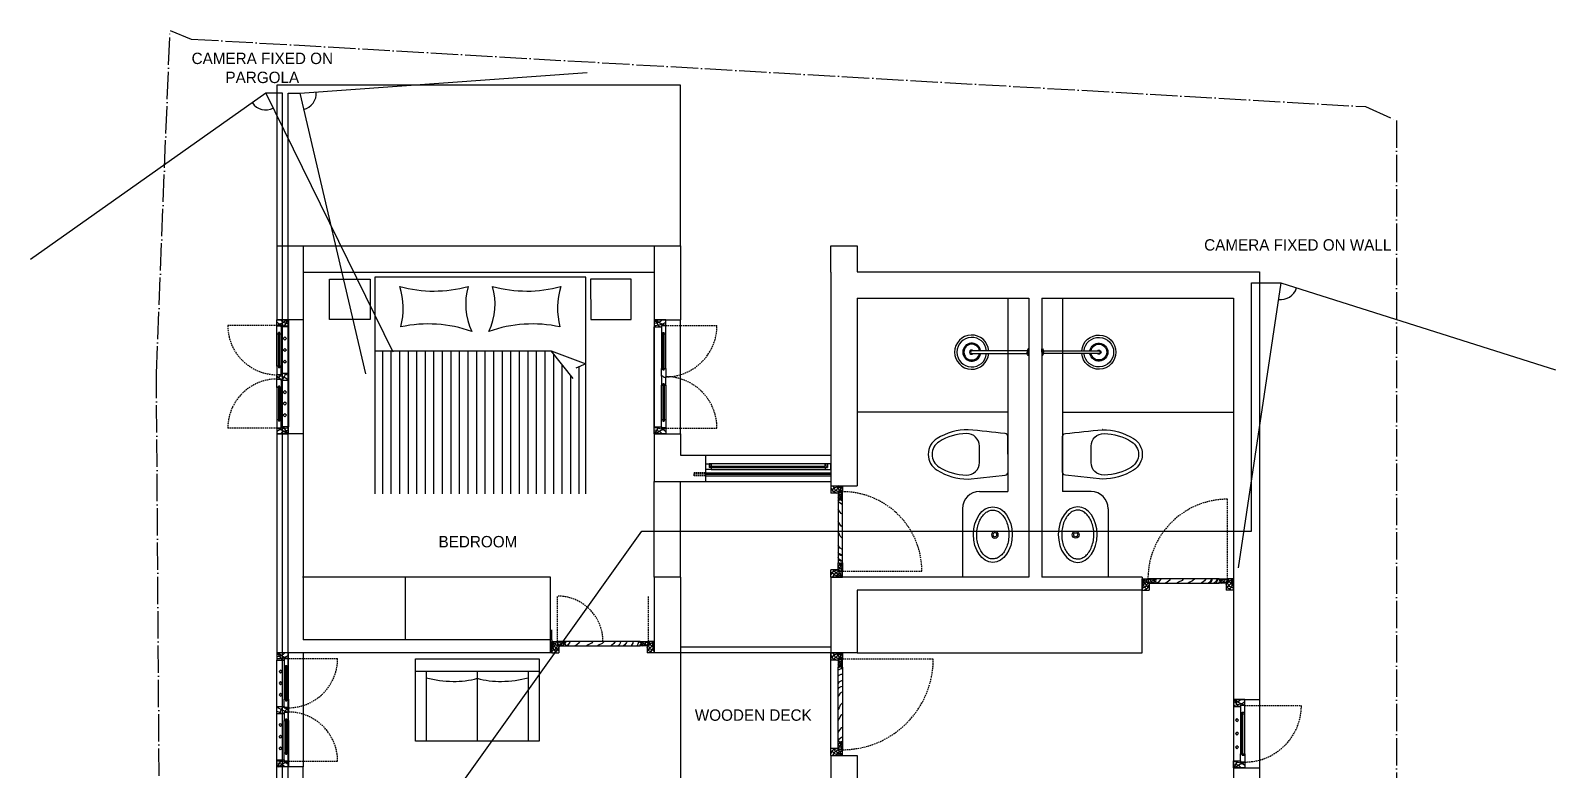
# Model space of a CAD drawing. Header units: metres. Extents: x -16 to 65907, y -5261 to 15511.
# Drawn here: x 10179 to 11517, y -2115 to -1467 of the extents above; entities that cross this region are included whole.
import ezdxf

# ---------------------------------------------------------------- set-up
doc = ezdxf.new("R2010")
doc.units = ezdxf.units.M
doc.linetypes.add('ACAD_ISO04W100', pattern=[30, 24, -3, 0, -3])
doc.linetypes.add('DASHED', pattern=[19.05, 12.7, -6.35])
doc.layers.get('0').update_dxf_attribs({"color": 6})
for name, color, linetype in [('BC-BOUNDARY', 3, 'ACAD_ISO04W100'), ('BC-GREYCOLOR', 8, 'Continuous'), ('BC-HATCH', 8, 'Continuous'), ('BC-JOINERY', 93, 'Continuous'), ('BC-WHITECOLOR', 7, 'Continuous')]:
    doc.layers.add(name, color=color, linetype=linetype)
doc.styles.add('BC-1IN50-1', font='FreeSans.ttf', dxfattribs={"height": 10})

# ---------------------------------------------------------------- blocks, each defined once
blk = doc.blocks.new('BC-SHOWER')
for p in [(-12, -15), (12, -15)]:
    blk.add_line(p, (0, -15))
for points in [[(0, 0), (-30, 0)], [(0, 0), (30, 0)], [(-30, -4), (0, -4)], [(-28, -5), (0, -5)], [(30, -4), (0, -4)], [(28, -5), (0, -5)]]:
    blk.add_lwpolyline(points)
for points in [[(-30, 0), (-30, -4, 0.347987), (-29, -5), (-28, -5, 0.2725), (-12, -15, 6.671192)], [(30, 0), (30, -4, -0.347987), (29, -5), (28, -5, -0.2725), (12, -15, -6.671192)], [(-12, -15), (-12, -500, 1), (12, -500), (12, -15)]]:
    blk.add_lwpolyline(points, format="xyb")
for radius, start, end in [(150, 94.703, 85.297), (130, 95.4289, 84.5711), (79.1, 100.1897, 79.8103), (69.1, 100.1897, 79.8103), (19.1, 130.087, 49.9128)]:
    blk.add_arc((0, -500), radius, start, end)
blk = doc.blocks.new('BC-WC')
at = {"linetype": 'ByBlock'}
for points in [[(193, 400), (462, 520, -0.384412), (494, 510), (634, 267, -0.383904), (627, 235, -0.001434), (389, 63, -0.140641), (141, 0, -0.259738), (18, 74, -0.259738), (16, 217, -0.139471)], [(336, 332), (401, 220, -0.422961), (362, 82, -0.13189), (142, 30, -0.259738), (44, 89, -0.259738), (42, 203, -0.13189), (197, 367, -0.422961)]]:
    blk.add_lwpolyline(points, format="xyb", close=True, dxfattribs=at)
blk.add_arc((375, 83), 25, 299.84, 305.7189, dxfattribs=at)
blk = doc.blocks.new('BC-WASH-COUNTER')
for radius in [2.5, 1.47]:
    blk.add_circle((20.1, 15.7), radius)
at = {"extrusion": (0, 0, -1)}
blk.add_ellipse((20.2, 14.2), major_axis=(-20.3, 0), ratio=0.7, start_param=3.141593, end_param=9.424778, dxfattribs=at)
blk.add_open_spline([(38.1, 14.2), (38.1, 13.3), (37.9, 12.3), (37.2, 10.5), (36.7, 9.6), (35.2, 7.8), (34.3, 7), (32.2, 5.4), (31, 4.8), (28.2, 3.7), (26.8, 3.2), (23.7, 2.6), (22.1, 2.4), (18.9, 2.4), (17.3, 2.5), (14.2, 3.1), (12.7, 3.5), (9.9, 4.6), (8.7, 5.2), (6.4, 6.7), (5.5, 7.5), (4, 9.3), (3.4, 10.2), (2.6, 12), (2.4, 13), (2.4, 14.8), (2.5, 15.7), (3.1, 17.6), (3.6, 18.5), (5, 20.3), (5.8, 21.1), (7.9, 22.7), (9.1, 23.4), (11.7, 24.6), (13.2, 25), (16.2, 25.7), (17.8, 25.9), (21, 26), (22.7, 25.9), (25.8, 25.4), (27.3, 25), (30.1, 24), (31.4, 23.4), (33.7, 21.9), (34.7, 21.1), (36.2, 19.4), (36.9, 18.5), (37.7, 16.6), (38, 15.7), (38.1, 14.6), (38.1, 14.4), (38.1, 14.2)], degree=3, knots=[0, 0, 0, 0, 0.25944, 0.25944, 0.518879, 0.518879, 0.778319, 0.778319, 1.037759, 1.037759, 1.297198, 1.297198, 1.556638, 1.556638, 1.816078, 1.816078, 2.075517, 2.075517, 2.334957, 2.334957, 2.594397, 2.594397, 2.853836, 2.853836, 3.113276, 3.113276, 3.372716, 3.372716, 3.632155, 3.632155, 3.891595, 3.891595, 4.151035, 4.151035, 4.410474, 4.410474, 4.669914, 4.669914, 4.929354, 4.929354, 5.188793, 5.188793, 5.448233, 5.448233, 5.707673, 5.707673, 5.967112, 5.967112, 6.226552, 6.226552, 6.283185, 6.283185, 6.283185, 6.283185])
blk = doc.blocks.new('BC-JN-FRAME-SIDE')
at = {"layer": 'BC-HATCH'}
for points in [[(0, -3.9), (-1.1, -2.3), (-2.7, -0.1), (-4.2, 3), (-5, 4.5)], [(0, -5), (-1.6, -3.7), (-4.4, -1.8), (-5.8, -0.7), (-6.2, -0.7)]]:
    blk.add_lwpolyline(points, dxfattribs=at)
for centre, radius, start, end in [((10.7, -4.4), 15.9, 143.8447, 182.1637), ((6, -5.2), 9.31, 129.9112, 178.7469), ((2.6, -5.7), 4.3, 128.027, 170.1852)]:
    blk.add_arc(centre, radius, start, end, dxfattribs=at)
at = {"layer": 'BC-JOINERY'}
for p, q in [((-6.2, -5), (-6.2, 1.2)), ((-6.2, 1.2), (-5, 1.2)), ((-5, 1.2), (-5, 5)), ((-5, 5), (0, 5)), ((0, 5), (0, -5)), ((0, -5), (-6.2, -5))]:
    blk.add_line(p, q, dxfattribs=at)
blk = doc.blocks.new('BC-JN-FRAME-CENTER')
at = {"layer": 'BC-GREYCOLOR'}
for points, knots in [([(2.8, 6.2), (2.6, 5.8), (1.3, 3.7), (-1.1, 2.9), (-3.1, 2.3)], [3.454414, 3.454414, 3.454414, 3.454414, 5.128883, 10.935535, 10.935535, 10.935535, 10.935535]), ([(-3.1, 3.9), (-2.8, 3.2), (-2.2, 1.9), (-1.6, 0.6), (-1.4, 0)], [6.415351, 6.415351, 6.415351, 6.415351, 8.781453, 10.647667, 10.647667, 10.647667, 10.647667]), ([(0.6, 10), (0.4, 9.2), (0, 7.7), (-1.2, 6.8), (-1.9, 6.5)], [1.300718, 1.300718, 1.300718, 1.300718, 3.723135, 5.971251, 5.971251, 5.971251, 5.971251]), ([(-1.9, 8.8), (-1.4, 7.5), (-0.2, 4.4), (1.4, 1.6), (2.3, 0)], [2.093684, 2.093684, 2.093684, 2.093684, 6.327699, 11.827223, 11.827223, 11.827223, 11.827223]), ([(-0.8, 10), (-0.2, 9.3), (0.7, 8.3), (1.6, 7.3), (1.9, 7)], [1.597578, 1.597578, 1.597578, 1.597578, 4.333948, 5.589722, 5.589722, 5.589722, 5.589722])]:
    blk.add_open_spline(points, degree=3, knots=knots, dxfattribs=at)
for points in [[(-2.4, 6.2), (-2.6, 6.2), (-2.9, 6.1), (-3.1, 6)], [(1.9, 0), (2.4, 0.4), (2.8, 0.8), (3.1, 1.3)], [(2.6, 6.2), (2.8, 6.1), (3, 5.9), (3.1, 5.8)]]:
    blk.add_open_spline(points, degree=3, dxfattribs=at)
at = {"layer": 'BC-JOINERY'}
for p, q in [((-3.1, 0), (-3.1, 6.2)), ((-3.1, 6.2), (-1.9, 6.2)), ((-3.1, 0), (3.1, 0)), ((-1.9, 6.2), (-1.9, 10)), ((1.9, 10), (-1.9, 10)), ((1.9, 6.2), (1.9, 10)), ((3.1, 6.2), (1.9, 6.2)), ((3.1, 0), (3.1, 6.2)), ((3.1, 6.2), (3.1, 6.2)), ((3.1, 6.2), (3.1, 6.2))]:
    blk.add_line(p, q, dxfattribs=at)

msp = doc.modelspace()

# ---------------------------------------------------------------- hatches: boundary and pattern name
at = {"layer": 'BC-GREYCOLOR'}
h = msp.add_hatch(dxfattribs=at)
h.set_pattern_fill('ANSI31', color=256, scale=60, angle=45, style=0)
h.set_pattern_definition([(90, (10757.907, -1964.5225), (-7.5, 3e-15), [])])
h.paths.add_polyline_path([(10481.102, -1747.499), (10481.102, -1872.804), (10666.102, -1872.804), (10666.102, -1758.802), (10657.424, -1762.838), (10654.999, -1771.719), (10635.597, -1747.499)])

# ---------------------------------------------------------------- linework, layer by layer
at = {"layer": 'BC-BOUNDARY'}
for p, q in [((10289.428, -1767.322), (10301.327, -1466.567)), ((10301.327, -1466.567), (10319.867, -1474.069)), ((10319.867, -1474.069), (11350.238, -1533.347)), ((11350.238, -1533.347), (11377.221, -1545.417)), ((11377.221, -1545.417), (11377.221, -2847.641)), ((10297.155, -2932.812), (10289.428, -1767.322))]:
    msp.add_line(p, q, dxfattribs=at)
at = {"layer": 'BC-GREYCOLOR'}
for p, q in [((10395.18, -1655.526), (10395.18, -1720.289)), ((10395.18, -1655.526), (10418.18, -1655.526)), ((10418.18, -1655.526), (10726.18, -1655.526)), ((10418.18, -1655.526), (10418.18, -1720.289)), ((10726.18, -1655.526), (10726.18, -1720.289)), ((10726.18, -1655.526), (10749.18, -1655.526)), ((10749.18, -1655.526), (10749.18, -1720.289)), ((10881.18, -1655.526), (10904.18, -1655.526)), ((10881.18, -1678.526), (10881.18, -1655.526)), ((10904.18, -1655.526), (10904.18, -1678.241)), ((10418.18, -1678.526), (10726.18, -1678.526)), ((10481.102, -1682.804), (10481.102, -1872.804)), ((10666.102, -1682.804), (10481.102, -1682.804)), ((10666.102, -1872.804), (10666.102, -1682.804)), ((10881.18, -1678.526), (10881.18, -1865.953)), ((10904.18, -1678.241), (11257.18, -1678.241)), ((11257.18, -1678.241), (11257.18, -2053.243)), ((10904.18, -1701.241), (11054.68, -1701.241)), ((10904.18, -1701.241), (10904.18, -1865.953)), ((11036.463, -1701.241), (11036.463, -1870.953)), ((11054.68, -1701.241), (11054.68, -1945.953)), ((11066.18, -1701.241), (11066.18, -1945.953)), ((11066.18, -1701.241), (11234.18, -1701.241)), ((11084.397, -1701.241), (11084.397, -1870.953)), ((11234.18, -1701.241), (11234.18, -2053.243)), ((10418.18, -1720.289), (10395.18, -1720.289)), ((10418.18, -1720.289), (10418.18, -1820.289)), ((10726.18, -1720.289), (10749.18, -1720.289)), ((10726.18, -1725.089), (10726.18, -1815.389)), ((10749.18, -1820.289), (10749.18, -1720.289)), ((10395.18, -1761.064), (10395.18, -1732.789)), ((10397.68, -1731.539), (10396.43, -1731.539)), ((10396.43, -1732.789), (10396.43, -1731.539)), ((10396.43, -1731.789), (10397.68, -1731.789)), ((10396.43, -1761.064), (10396.43, -1732.789)), ((10397.68, -1732.789), (10397.68, -1731.539)), ((10397.68, -1761.064), (10397.68, -1732.789)), ((10398.93, -1732.789), (10398.93, -1761.064)), ((10405.18, -1726.639), (10405.18, -1767.214)), ((10726.18, -1813.939), (10726.18, -1726.539)), ((10732.43, -1732.689), (10732.43, -1762.952)), ((10733.68, -1764.202), (10733.68, -1731.439)), ((10733.68, -1731.439), (10734.93, -1731.439)), ((10734.93, -1731.689), (10733.68, -1731.689)), ((10734.93, -1764.202), (10734.93, -1731.439)), ((10736.18, -1762.952), (10736.18, -1732.689)), ((10481.102, -1747.499), (10635.597, -1747.499)), ((10654.999, -1771.719), (10635.597, -1747.499)), ((10635.597, -1747.499), (10666.102, -1758.802)), ((10396.43, -1761.064), (10396.43, -1762.314)), ((10396.43, -1762.064), (10397.68, -1762.064)), ((10397.68, -1762.314), (10396.43, -1762.314)), ((10397.68, -1761.064), (10397.68, -1762.314)), ((10666.102, -1758.802), (10657.424, -1762.838)), ((10734.93, -1763.952), (10733.68, -1763.952)), ((10733.68, -1764.202), (10734.93, -1764.202)), ((10397.68, -1778.364), (10396.43, -1778.364)), ((10396.43, -1779.614), (10396.43, -1778.364)), ((10396.43, -1778.614), (10397.68, -1778.614)), ((10397.68, -1779.614), (10397.68, -1778.364)), ((10405.18, -1773.464), (10405.18, -1814.039)), ((10732.43, -1807.789), (10732.43, -1777.552)), ((10733.68, -1776.302), (10733.68, -1809.039)), ((10733.68, -1776.302), (10734.93, -1776.302)), ((10734.93, -1776.552), (10733.68, -1776.552)), ((10734.93, -1776.302), (10734.93, -1809.039)), ((10736.18, -1777.552), (10736.18, -1807.789)), ((10395.18, -1779.614), (10395.18, -1807.889)), ((10396.43, -1779.614), (10396.43, -1807.889)), ((10397.68, -1779.614), (10397.68, -1807.889)), ((10398.93, -1807.889), (10398.93, -1779.614)), ((11036.463, -1801.241), (10904.18, -1801.241)), ((11084.397, -1801.241), (11234.18, -1801.241)), ((10396.43, -1807.889), (10396.43, -1809.139)), ((10396.43, -1808.889), (10397.68, -1808.889)), ((10396.43, -1808.889), (10397.68, -1808.889)), ((10397.68, -1809.139), (10396.43, -1809.139)), ((10397.68, -1809.139), (10396.43, -1809.139)), ((10397.68, -1807.889), (10397.68, -1809.139)), ((10734.93, -1808.789), (10733.68, -1808.789)), ((10733.68, -1809.039), (10734.93, -1809.039)), ((10418.18, -1820.289), (10395.18, -1820.289)), ((10395.18, -1820.289), (10395.18, -2012.453)), ((10418.18, -1820.289), (10418.18, -2000.953)), ((10726.18, -1820.289), (10726.18, -1862.053)), ((10726.18, -1820.289), (10749.18, -1820.289)), ((10749.18, -1820.289), (10749.18, -1839.053)), ((10749.18, -1839.053), (10771.18, -1839.053)), ((10771.18, -1839.053), (10771.18, -1862.053)), ((10771.18, -1839.053), (10881.18, -1839.053)), ((10771.18, -1846.699), (10776.18, -1846.699)), ((10776.18, -1851.699), (10771.18, -1851.699)), ((10771.18, -1854.355), (10881.18, -1854.355)), ((10771.18, -1855.699), (10881.18, -1855.699)), ((10771.18, -1857.042), (10881.18, -1857.042)), ((10774.18, -1848.699), (10774.18, -1849.699)), ((10776.18, -1849.699), (10774.18, -1849.699)), ((10774.68, -1848.699), (10774.68, -1849.699)), ((10776.18, -1846.699), (10776.18, -1848.699)), ((10776.18, -1848.699), (10876.18, -1848.699)), ((10776.18, -1849.699), (10876.18, -1849.699)), ((10776.18, -1849.699), (10776.18, -1851.699)), ((10876.18, -1846.699), (10876.18, -1848.699)), ((10881.18, -1846.699), (10876.18, -1846.699)), ((10876.18, -1849.699), (10878.18, -1849.699)), ((10876.18, -1849.699), (10876.18, -1851.699)), ((10876.18, -1851.699), (10881.18, -1851.699)), ((10877.68, -1848.699), (10877.68, -1849.699)), ((10878.18, -1848.699), (10878.18, -1849.699)), ((10881.18, -1851.699), (10881.18, -1846.699)), ((10726.18, -1945.953), (10726.18, -1862.053)), ((10726.18, -1862.053), (10771.18, -1862.053)), ((10749.18, -1945.953), (10749.18, -1862.053)), ((10881.18, -1865.953), (10904.18, -1865.953)), ((10881.18, -1865.953), (10891.18, -1865.953)), ((10881.18, -1865.953), (10881.18, -1872.203)), ((10881.18, -1870.953), (10881.18, -1870.953)), ((10887.38, -1872.203), (10881.18, -1872.203)), ((10887.38, -1870.953), (10887.38, -1872.203)), ((10891.18, -1870.953), (10887.38, -1870.953)), ((10891.18, -1865.953), (10891.18, -1870.953)), ((11011.463, -1870.953), (11036.463, -1870.953)), ((11109.397, -1870.953), (11084.397, -1870.953)), ((10887.43, -1878.353), (10887.43, -1933.553)), ((10888.68, -1878.353), (10888.68, -1877.103)), ((10888.68, -1877.103), (10889.93, -1877.103)), ((10889.93, -1878.353), (10889.93, -1877.103)), ((10891.18, -1933.553), (10891.18, -1878.353)), ((10996.463, -1885.953), (10996.463, -1945.953)), ((11124.397, -1885.953), (11124.397, -1945.953)), ((10887.38, -1939.703), (10881.18, -1939.703)), ((10881.18, -1945.953), (10881.18, -1939.703)), ((10887.38, -1940.953), (10887.38, -1939.703)), ((10888.68, -1933.553), (10888.68, -1934.803)), ((10888.68, -1934.803), (10889.93, -1934.803)), ((10889.93, -1933.553), (10889.93, -1934.803)), ((10507.618, -1945.828), (10507.618, -2000.953)), ((10749.18, -1945.953), (10726.18, -1945.953)), ((10726.18, -1945.953), (10726.18, -2012.453)), ((10749.18, -1945.953), (10749.18, -2012.453)), ((10881.18, -1945.953), (10881.18, -2012.453)), ((11054.68, -1945.953), (10881.18, -1945.953)), ((10881.18, -1945.953), (10891.18, -1945.953)), ((10891.18, -1940.953), (10887.38, -1940.953)), ((10891.18, -1945.953), (10891.18, -1940.953)), ((10904.18, -1945.953), (10904.18, -1945.953)), ((11154.18, -1945.953), (11066.18, -1945.953)), ((11154.18, -1945.953), (11154.18, -1957.453)), ((11154.18, -1957.453), (11154.18, -1947.453)), ((11154.18, -1947.453), (11159.18, -1947.453)), ((11159.18, -1947.453), (11159.18, -1951.253)), ((11159.18, -1951.253), (11160.43, -1951.253)), ((11160.43, -1951.253), (11160.43, -1957.453)), ((11166.58, -1948.703), (11165.33, -1948.703)), ((11165.33, -1949.953), (11165.33, -1948.703)), ((11166.58, -1949.953), (11165.33, -1949.953)), ((11221.78, -1947.453), (11166.58, -1947.453)), ((11166.58, -1951.203), (11221.78, -1951.203)), ((11221.78, -1948.703), (11223.03, -1948.703)), ((11221.78, -1949.953), (11223.03, -1949.953)), ((11223.03, -1949.953), (11223.03, -1948.703)), ((11227.93, -1951.253), (11227.93, -1957.453)), ((11229.18, -1951.253), (11227.93, -1951.253)), ((11234.18, -1947.453), (11229.18, -1947.453)), ((11229.18, -1947.453), (11229.18, -1951.253)), ((11234.18, -1957.453), (11234.18, -1947.453)), ((11154.18, -1957.453), (10904.18, -1957.453)), ((10904.18, -1957.453), (10904.18, -2012.453)), ((11154.18, -2012.453), (11154.18, -1957.453)), ((11154.18, -1957.453), (11160.43, -1957.453)), ((11234.18, -1957.453), (11227.93, -1957.453)), ((10636.18, -2000.953), (10636.18, -1992.169)), ((10636.18, -2000.953), (10418.18, -2000.953)), ((10636.18, -2000.953), (10636.18, -2012.453)), ((10636.18, -2012.453), (10636.18, -2002.453)), ((10636.18, -2002.453), (10641.18, -2002.453)), ((10641.18, -2002.453), (10641.18, -2006.253)), ((10641.18, -2006.253), (10642.43, -2006.253)), ((10642.43, -2006.253), (10642.43, -2012.453)), ((10648.58, -2003.703), (10647.33, -2003.703)), ((10647.33, -2004.953), (10647.33, -2003.703)), ((10648.58, -2004.953), (10647.33, -2004.953)), ((10713.78, -2002.453), (10648.58, -2002.453)), ((10648.58, -2006.203), (10713.78, -2006.203)), ((10713.78, -2003.703), (10715.03, -2003.703)), ((10713.78, -2004.953), (10715.03, -2004.953)), ((10715.03, -2004.953), (10715.03, -2003.703)), ((10719.93, -2006.253), (10719.93, -2012.453)), ((10721.18, -2006.253), (10719.93, -2006.253)), ((10726.18, -2002.453), (10721.18, -2002.453)), ((10721.18, -2002.453), (10721.18, -2006.253)), ((10726.18, -2012.453), (10726.18, -2002.453)), ((10636.18, -2012.453), (10395.18, -2012.453)), ((10418.18, -2012.453), (10395.18, -2012.453)), ((10395.18, -2059.278), (10395.18, -2018.703)), ((10418.18, -2012.453), (10418.18, -2075.953)), ((10418.18, -2012.453), (10418.18, -2112.453)), ((10516.726, -2089.706), (10516.726, -2017.653)), ((10516.726, -2017.653), (10625.091, -2017.653)), ((10625.091, -2017.653), (10625.091, -2089.706)), ((10636.18, -2012.453), (10642.43, -2012.453)), ((10726.18, -2012.453), (10719.93, -2012.453)), ((10749.18, -2012.453), (10726.18, -2012.453)), ((10881.18, -2007.453), (10749.18, -2007.453)), ((10749.18, -2012.453), (10749.18, -2382.353)), ((10881.18, -2012.453), (10749.18, -2012.453)), ((10881.18, -2012.453), (10749.18, -2012.453)), ((10904.18, -2012.453), (10881.18, -2012.453)), ((10881.18, -2102.453), (10881.18, -2012.453)), ((10881.18, -2012.453), (10891.18, -2012.453)), ((10881.18, -2012.453), (10881.18, -2018.703)), ((10887.38, -2018.703), (10881.18, -2018.703)), ((10887.38, -2017.453), (10887.38, -2018.703)), ((10891.18, -2017.453), (10887.38, -2017.453)), ((10891.18, -2012.453), (10891.18, -2017.453)), ((10904.18, -2012.453), (11154.18, -2012.453)), ((10401.43, -2024.853), (10401.43, -2053.128)), ((10402.68, -2023.603), (10403.93, -2023.603)), ((10402.68, -2023.603), (10403.93, -2023.603)), ((10402.68, -2024.853), (10402.68, -2023.603)), ((10403.93, -2023.853), (10402.68, -2023.853)), ((10403.93, -2023.853), (10402.68, -2023.853)), ((10402.68, -2053.128), (10402.68, -2024.853)), ((10403.93, -2024.853), (10403.93, -2023.603)), ((10403.93, -2053.128), (10403.93, -2024.853)), ((10405.18, -2053.128), (10405.18, -2024.853)), ((10624.707, -2028.709), (10517.075, -2028.709)), ((10526.191, -2028.758), (10526.191, -2089.706)), ((10570.721, -2029.004), (10570.721, -2089.441)), ((10615.626, -2028.758), (10615.626, -2089.706)), ((10887.43, -2090.053), (10887.43, -2024.853)), ((10888.68, -2024.853), (10888.68, -2023.603)), ((10888.68, -2023.603), (10889.93, -2023.603)), ((10889.93, -2024.853), (10889.93, -2023.603)), ((10891.18, -2024.853), (10891.18, -2090.053)), ((10402.68, -2053.128), (10402.68, -2054.378)), ((10403.93, -2054.128), (10402.68, -2054.128)), ((10402.68, -2054.378), (10403.93, -2054.378)), ((10403.93, -2053.128), (10403.93, -2054.378)), ((11234.18, -2053.243), (11257.18, -2053.243)), ((11234.18, -2059.593), (11234.18, -2106.993)), ((10395.18, -2106.103), (10395.18, -2065.528)), ((10401.43, -2099.953), (10401.43, -2071.678)), ((10402.68, -2070.428), (10403.93, -2070.428)), ((10402.68, -2071.678), (10402.68, -2070.428)), ((10403.93, -2070.678), (10402.68, -2070.678)), ((10402.68, -2071.678), (10402.68, -2099.953)), ((10403.93, -2071.678), (10403.93, -2070.428)), ((10403.93, -2071.678), (10403.93, -2099.953)), ((10405.18, -2071.678), (10405.18, -2099.953)), ((11240.43, -2065.743), (11240.43, -2100.843)), ((11242.005, -2102.093), (11242.005, -2064.493)), ((11242.005, -2064.493), (11242.605, -2064.493)), ((11242.605, -2064.743), (11242.005, -2064.743)), ((11242.605, -2102.093), (11242.605, -2064.493)), ((11242.605, -2064.493), (11244.18, -2064.493)), ((11244.18, -2100.843), (11244.18, -2065.743)), ((10402.68, -2099.953), (10402.68, -2101.203)), ((10403.93, -2099.953), (10403.93, -2101.203)), ((10625.091, -2089.706), (10516.726, -2089.706)), ((10887.38, -2096.203), (10881.18, -2096.203)), ((10881.18, -2102.453), (10881.18, -2096.203)), ((10887.38, -2097.453), (10887.38, -2096.203)), ((10891.18, -2097.453), (10887.38, -2097.453)), ((10888.68, -2090.053), (10888.68, -2091.303)), ((10888.68, -2091.303), (10889.93, -2091.303)), ((10889.93, -2090.053), (10889.93, -2091.303)), ((10891.18, -2102.453), (10891.18, -2097.453)), ((10418.18, -2112.453), (10395.18, -2112.453)), ((10395.18, -2266.453), (10395.18, -2112.453)), ((10403.93, -2100.953), (10402.68, -2100.953)), ((10402.68, -2101.203), (10403.93, -2101.203)), ((10418.18, -2266.453), (10418.18, -2112.453)), ((10881.18, -2102.453), (10904.18, -2102.453)), ((10881.18, -2102.453), (10881.18, -2366.653)), ((10881.18, -2102.453), (10891.18, -2102.453)), ((10904.18, -2102.453), (10904.18, -2533.082)), ((11234.18, -2113.243), (11257.18, -2113.243)), ((11234.18, -2113.243), (11234.18, -2429.072)), ((11242.605, -2101.843), (11242.005, -2101.843)), ((11242.005, -2102.093), (11242.605, -2102.093)), ((11242.605, -2102.093), (11244.18, -2102.093)), ((11257.18, -2113.243), (11257.18, -2429.072))]:
    msp.add_line(p, q, dxfattribs=at)
at = {"layer": 'BC-GREYCOLOR', "linetype": 'DASHED', "ltscale": 0.1}
for p, q in [((10395.18, -1725.289), (10352.005, -1725.289)), ((10736.18, -1725.289), (10781.169, -1725.289)), ((10395.18, -1815.389), (10352.005, -1815.389)), ((10736.18, -1815.189), (10781.169, -1815.189)), ((10771.18, -1854.355), (10761.18, -1854.355)), ((10761.18, -1857.042), (10761.18, -1854.355)), ((10771.18, -1855.699), (10761.18, -1855.699)), ((10771.18, -1857.042), (10761.18, -1857.042)), ((11229.08, -1947.453), (11229.08, -1877.653)), ((10891.18, -1940.853), (10960.98, -1940.853)), ((10641.28, -2002.453), (10641.28, -1962.553)), ((10721.08, -2002.453), (10721.08, -1962.553)), ((10405.18, -2017.353), (10448.355, -2017.353)), ((10891.18, -2017.553), (10970.98, -2017.553)), ((11244.18, -2058.443), (11293.89, -2058.443)), ((10405.18, -2107.453), (10448.355, -2107.453))]:
    msp.add_line(p, q, dxfattribs=at)
at = {"layer": 'BC-GREYCOLOR', "ltscale": 0.1}
for p, q in [((10876.18, -1846.699), (10776.18, -1846.699)), ((10776.18, -1851.699), (10876.18, -1851.699))]:
    msp.add_line(p, q, dxfattribs=at)
at = {"layer": 'BC-GREYCOLOR', "linetype": 'Continuous'}
for p, q in [((10771.18, -1862.053), (10881.18, -1862.053)), ((11257.18, -2053.243), (11257.18, -2113.243))]:
    msp.add_line(p, q, dxfattribs=at)
at = {"layer": 'BC-GREYCOLOR'}
for points in [[(10441.275, -1720.051), (10441.299, -1684.504), (10476.845, -1684.528), (10476.821, -1720.075)], [(10705.93, -1720.051), (10705.905, -1684.504), (10670.359, -1684.528), (10670.383, -1720.075)], [(10400.711, -1736.708), (10402.055, -1735.365), (10403.398, -1736.708), (10402.055, -1738.052)], [(10400.711, -1746.877), (10402.055, -1745.533), (10403.398, -1746.877), (10402.055, -1748.22)], [(10400.711, -1757.046), (10402.055, -1755.702), (10403.398, -1757.046), (10402.055, -1758.389)], [(10400.711, -1783.633), (10402.055, -1784.977), (10403.398, -1783.633), (10402.055, -1782.29)], [(10400.711, -1793.802), (10402.055, -1795.145), (10403.398, -1793.802), (10402.055, -1792.458)], [(10400.711, -1803.971), (10402.055, -1805.314), (10403.398, -1803.971), (10402.055, -1802.627)], [(10776.18, -1848.699), (10776.18, -1846.699), (10774.18, -1846.699), (10774.18, -1848.699)], [(10876.18, -1848.699), (10876.18, -1846.699), (10878.18, -1846.699), (10878.18, -1848.699)], [(10399.648, -2028.772), (10398.305, -2027.428), (10396.961, -2028.772), (10398.305, -2030.115)], [(10399.648, -2038.941), (10398.305, -2037.597), (10396.961, -2038.941), (10398.305, -2040.284)], [(10399.648, -2049.109), (10398.305, -2047.766), (10396.961, -2049.109), (10398.305, -2050.453)], [(11238.648, -2071.331), (11237.305, -2069.988), (11235.961, -2071.331), (11237.305, -2072.675)], [(10399.648, -2075.697), (10398.305, -2077.04), (10396.961, -2075.697), (10398.305, -2074.353)], [(10399.648, -2085.866), (10398.305, -2087.209), (10396.961, -2085.866), (10398.305, -2084.522)], [(11238.648, -2083.253), (11237.305, -2081.909), (11235.961, -2083.253), (11237.305, -2084.596)], [(10399.648, -2096.034), (10398.305, -2097.378), (10396.961, -2096.034), (10398.305, -2094.691)], [(11238.648, -2095.175), (11237.305, -2093.831), (11235.961, -2095.175), (11237.305, -2096.518)]]:
    msp.add_lwpolyline(points, close=True, dxfattribs=at)
for points in [[(10396.43, -1732.789), (10395.18, -1732.789), (10395.18, -1725.489), (10398.93, -1725.489), (10398.93, -1732.789), (10397.68, -1732.789)], [(10734.93, -1732.689), (10736.18, -1732.689), (10736.18, -1725.389), (10732.43, -1725.389), (10732.43, -1732.689), (10733.68, -1732.689)], [(10396.43, -1761.064), (10395.18, -1761.064), (10395.18, -1768.364), (10398.93, -1768.364), (10398.93, -1761.064), (10397.68, -1761.064)], [(10732.43, -1769.614), (10732.43, -1762.952), (10733.68, -1762.952)], [(10734.93, -1762.952), (10734.999, -1762.952), (10735.392, -1762.952), (10736.18, -1762.952), (10736.18, -1770.864)], [(10396.43, -1779.614), (10395.18, -1779.614), (10395.18, -1772.314), (10398.93, -1772.314), (10398.93, -1779.614), (10397.68, -1779.614)], [(10734.93, -1777.552), (10736.18, -1777.552), (10736.18, -1770.864), (10734.93, -1770.864), (10733.68, -1769.614), (10732.43, -1769.614)], [(10732.43, -1769.614), (10732.43, -1777.552), (10733.68, -1777.552)], [(10396.43, -1807.889), (10395.18, -1807.889), (10395.18, -1815.189), (10398.93, -1815.189), (10398.93, -1807.889), (10397.68, -1807.889)], [(10396.43, -1807.889), (10395.18, -1807.889), (10395.18, -1815.189), (10398.93, -1815.189), (10398.93, -1807.889), (10397.68, -1807.889)], [(10734.93, -1807.789), (10736.18, -1807.789), (10736.18, -1815.089), (10732.43, -1815.089), (10732.43, -1807.789), (10733.68, -1807.789)], [(10888.249, -1865.953), (10887.593, -1866.43), (10884.526, -1867.536), (10883.007, -1868.834), (10881.846, -1869.608), (10881.18, -1869.853)], [(10881.18, -1867.744), (10881.432, -1868.143), (10882.924, -1870.685), (10884.278, -1871.155), (10885.379, -1871.874), (10886.232, -1872.203)], [(10882.902, -1865.953), (10883.78, -1867.453), (10884.526, -1869.166), (10886.239, -1870.381), (10887.38, -1870.953)], [(10890.252, -1865.953), (10889.472, -1866.679), (10886.626, -1868.751), (10883.974, -1871.045), (10883.25, -1872.203)], [(10885.864, -1865.953), (10886.046, -1866.568), (10887.286, -1868.271), (10888.674, -1869.64), (10890.66, -1869.801), (10891.18, -1869.953)], [(10891.18, -1866.236), (10890.605, -1866.983), (10889.251, -1869.055), (10887.38, -1870.953), (10887.128, -1872.203)], [(10891.18, -1867.792), (10890.577, -1867.867), (10889.251, -1867.508), (10888.008, -1867.121), (10887.43, -1865.953)], [(10889.93, -1878.353), (10891.18, -1878.353), (10891.18, -1871.053), (10887.43, -1871.053), (10887.43, -1878.353), (10888.68, -1878.353)], [(10887.43, -1872.763), (10887.932, -1872.275), (10889.248, -1871.512), (10890.662, -1871.053)], [(10891.18, -1878.155), (10890.563, -1877.17), (10889.418, -1875.19), (10888.342, -1872.898), (10887.43, -1872.058)], [(10887.43, -1875.937), (10887.96, -1874.709), (10889.573, -1873.591), (10890.493, -1873.039), (10891.18, -1872.855)], [(10891.18, -1877.043), (10890.903, -1876.392), (10890.507, -1874.015), (10890.252, -1871.738), (10889.931, -1871.053)], [(10889.239, -1877.103), (10888.385, -1876.137), (10887.43, -1875.535)], [(10891.18, -1882.18), (10890.516, -1881.924), (10888.141, -1880.154), (10887.43, -1879.197)], [(10891.18, -1890.63), (10890.084, -1890.17), (10888.271, -1887.969), (10887.43, -1886.286)], [(10888.408, -1878.353), (10888.68, -1877.825)], [(10889.051, -1877.103), (10889.205, -1876.802), (10890.705, -1875.6), (10891.18, -1875.434)], [(10891.18, -1877.34), (10890.422, -1877.694), (10889.93, -1878.318)], [(10890.387, -1878.353), (10889.93, -1877.867)], [(10891.18, -1902.02), (10889.696, -1900.963), (10888.185, -1897.941), (10887.43, -1896.746)], [(10891.18, -1912.067), (10889.35, -1910.159), (10888.228, -1907.698), (10887.43, -1906.361)], [(10891.18, -1921.734), (10889.393, -1920.563), (10887.753, -1918.448), (10887.43, -1917.836)], [(10891.18, -1926.402), (10889.734, -1926.144), (10888.103, -1925.26), (10887.43, -1924.29)], [(10891.18, -1927.186), (10889.872, -1927.067), (10887.938, -1926.1), (10887.43, -1925.681)], [(10881.18, -1944.163), (10881.432, -1943.763), (10882.924, -1941.221), (10884.278, -1940.751), (10885.379, -1940.032), (10886.232, -1939.703)], [(10890.252, -1945.953), (10889.472, -1945.227), (10886.626, -1943.155), (10883.974, -1940.862), (10883.25, -1939.703)], [(10891.18, -1945.67), (10890.605, -1944.923), (10889.251, -1942.851), (10887.38, -1940.953), (10887.128, -1939.703)], [(10891.18, -1931.815), (10890.43, -1931.572), (10888.185, -1930.234), (10887.43, -1928.802)], [(10891.18, -1932.047), (10889.83, -1931.896), (10887.43, -1930.882)], [(10889.93, -1933.553), (10891.18, -1933.553), (10891.18, -1940.853), (10887.43, -1940.853), (10887.43, -1933.553), (10888.68, -1933.553)], [(10891.18, -1933.751), (10890.563, -1934.736), (10889.418, -1936.717), (10888.342, -1939.008), (10887.43, -1939.848)], [(10889.239, -1934.803), (10888.385, -1935.769), (10887.43, -1936.371)], [(10887.43, -1935.969), (10887.96, -1937.198), (10889.573, -1938.315), (10890.493, -1938.867), (10891.18, -1939.051)], [(10887.43, -1939.143), (10887.932, -1939.631), (10889.248, -1940.395), (10890.662, -1940.853)], [(10888.408, -1933.553), (10888.68, -1934.081)], [(10889.051, -1934.803), (10889.205, -1935.104), (10890.705, -1936.306), (10891.18, -1936.472)], [(10890.387, -1933.553), (10889.93, -1934.039)], [(10891.18, -1934.566), (10890.422, -1934.213), (10889.93, -1933.589)], [(10891.18, -1934.863), (10890.903, -1935.514), (10890.507, -1937.891), (10890.252, -1940.168), (10889.931, -1940.853)], [(10888.249, -1945.953), (10887.593, -1945.476), (10884.526, -1944.371), (10883.007, -1943.072), (10881.846, -1942.298), (10881.18, -1942.053)], [(10882.902, -1945.953), (10883.78, -1944.454), (10884.526, -1942.74), (10886.239, -1941.525), (10887.38, -1940.953)], [(10885.864, -1945.953), (10886.046, -1945.338), (10887.286, -1943.635), (10888.674, -1942.266), (10890.66, -1942.105), (10891.18, -1941.953)], [(10891.18, -1944.114), (10890.577, -1944.039), (10889.251, -1944.398), (10888.008, -1944.785), (10887.43, -1945.953)], [(11156.018, -1947.453), (11156.094, -1948.056), (11155.735, -1949.382), (11155.348, -1950.625), (11154.18, -1951.203)], [(11154.18, -1952.769), (11154.795, -1952.587), (11156.498, -1951.347), (11157.867, -1949.959), (11158.028, -1947.973), (11158.179, -1947.453)], [(11154.18, -1948.381), (11154.906, -1949.161), (11156.978, -1952.007), (11159.271, -1954.659), (11160.43, -1955.383)], [(11154.18, -1950.384), (11154.657, -1951.04), (11155.762, -1954.107), (11157.061, -1955.626), (11157.834, -1956.787), (11158.08, -1957.453)], [(11154.18, -1955.731), (11155.679, -1954.853), (11157.392, -1954.107), (11158.608, -1952.394), (11159.18, -1951.253)], [(11154.463, -1947.453), (11155.21, -1948.028), (11157.282, -1949.382), (11159.18, -1951.253), (11160.43, -1951.505)], [(11155.97, -1957.453), (11156.37, -1957.201), (11158.912, -1955.709), (11159.382, -1954.355), (11160.101, -1953.254), (11160.43, -1952.401)], [(11166.58, -1948.703), (11166.58, -1947.453), (11159.28, -1947.453), (11159.28, -1951.203), (11166.58, -1951.203), (11166.58, -1949.953)], [(11165.27, -1947.453), (11164.619, -1947.73), (11162.242, -1948.126), (11159.965, -1948.381), (11159.28, -1948.701)], [(11160.99, -1951.203), (11160.502, -1950.701), (11159.738, -1949.385), (11159.28, -1947.971)], [(11166.381, -1947.453), (11165.397, -1948.069), (11163.416, -1949.215), (11161.125, -1950.29), (11160.285, -1951.203)], [(11164.164, -1951.203), (11162.935, -1950.672), (11161.818, -1949.06), (11161.266, -1948.14), (11161.082, -1947.453)], [(11165.33, -1949.582), (11165.029, -1949.427), (11163.827, -1947.928), (11163.661, -1947.453)], [(11165.33, -1949.394), (11164.364, -1950.248), (11163.762, -1951.203)], [(11165.567, -1947.453), (11165.92, -1948.211), (11166.544, -1948.703)], [(11166.58, -1950.224), (11166.052, -1949.953)], [(11166.58, -1948.246), (11166.094, -1948.703)], [(11170.407, -1947.453), (11170.151, -1948.117), (11168.381, -1950.491), (11167.424, -1951.203)], [(11178.856, -1947.453), (11178.397, -1948.549), (11176.195, -1950.362), (11174.513, -1951.203)], [(11190.247, -1947.453), (11189.19, -1948.937), (11186.168, -1950.448), (11184.973, -1951.203)], [(11200.293, -1947.453), (11198.385, -1949.283), (11195.925, -1950.405), (11194.588, -1951.203)], [(11209.96, -1947.453), (11208.79, -1949.239), (11206.674, -1950.88), (11206.062, -1951.203)], [(11214.629, -1947.453), (11214.37, -1948.899), (11213.486, -1950.529), (11212.517, -1951.203)], [(11215.413, -1947.453), (11215.294, -1948.761), (11214.327, -1950.695), (11213.907, -1951.203)], [(11220.041, -1947.453), (11219.799, -1948.203), (11218.46, -1950.448), (11217.029, -1951.203)], [(11220.274, -1947.453), (11220.122, -1948.803), (11219.109, -1951.203)], [(11221.78, -1948.703), (11221.78, -1947.453), (11229.08, -1947.453), (11229.08, -1951.203), (11221.78, -1951.203), (11221.78, -1949.953)], [(11221.78, -1948.246), (11222.266, -1948.703)], [(11221.78, -1950.224), (11222.308, -1949.953)], [(11222.793, -1947.453), (11222.439, -1948.211), (11221.815, -1948.703)], [(11221.978, -1947.453), (11222.963, -1948.069), (11224.943, -1949.215), (11227.235, -1950.29), (11228.075, -1951.203)], [(11223.03, -1949.582), (11223.331, -1949.427), (11224.533, -1947.928), (11224.699, -1947.453)], [(11223.03, -1949.394), (11223.995, -1950.248), (11224.598, -1951.203)], [(11223.089, -1947.453), (11223.741, -1947.73), (11226.117, -1948.126), (11228.395, -1948.381), (11229.08, -1948.701)], [(11224.196, -1951.203), (11225.424, -1950.672), (11226.542, -1949.06), (11227.094, -1948.14), (11227.278, -1947.453)], [(11227.37, -1951.203), (11227.857, -1950.701), (11228.621, -1949.385), (11229.08, -1947.971)], [(11233.897, -1947.453), (11233.15, -1948.028), (11231.078, -1949.382), (11229.18, -1951.253), (11227.93, -1951.505)], [(11234.18, -1948.381), (11233.454, -1949.161), (11231.382, -1952.007), (11229.088, -1954.659), (11227.93, -1955.383)], [(11232.389, -1957.453), (11231.989, -1957.201), (11229.448, -1955.709), (11228.978, -1954.355), (11228.259, -1953.254), (11227.93, -1952.401)], [(11234.18, -1955.731), (11232.68, -1954.853), (11230.967, -1954.107), (11229.751, -1952.394), (11229.18, -1951.253)], [(11234.18, -1952.769), (11233.564, -1952.587), (11231.862, -1951.347), (11230.493, -1949.959), (11230.332, -1947.973), (11230.18, -1947.453)], [(11234.18, -1950.384), (11233.703, -1951.04), (11232.597, -1954.107), (11231.299, -1955.626), (11230.525, -1956.787), (11230.28, -1957.453)], [(11232.341, -1947.453), (11232.266, -1948.056), (11232.625, -1949.382), (11233.012, -1950.625), (11234.18, -1951.203)], [(10638.018, -2002.453), (10638.094, -2003.056), (10637.735, -2004.382), (10637.348, -2005.625), (10636.18, -2006.203)], [(10636.18, -2007.769), (10636.795, -2007.587), (10638.498, -2006.347), (10639.867, -2004.959), (10640.028, -2002.973), (10640.179, -2002.453)], [(10636.18, -2003.381), (10636.906, -2004.161), (10638.978, -2007.007), (10641.271, -2009.659), (10642.43, -2010.383)], [(10636.18, -2005.384), (10636.657, -2006.04), (10637.762, -2009.107), (10639.061, -2010.626), (10639.834, -2011.787), (10640.08, -2012.453)], [(10636.18, -2010.731), (10637.679, -2009.853), (10639.392, -2009.107), (10640.608, -2007.394), (10641.18, -2006.253)], [(10636.463, -2002.453), (10637.21, -2003.028), (10639.282, -2004.382), (10641.18, -2006.253), (10642.43, -2006.505)], [(10648.58, -2003.703), (10648.58, -2002.453), (10641.28, -2002.453), (10641.28, -2006.203), (10648.58, -2006.203), (10648.58, -2004.953)], [(10647.27, -2002.453), (10646.619, -2002.73), (10644.242, -2003.126), (10641.965, -2003.381), (10641.28, -2003.701)], [(10642.99, -2006.203), (10642.502, -2005.701), (10641.738, -2004.385), (10641.28, -2002.971)], [(10648.381, -2002.453), (10647.397, -2003.069), (10645.416, -2004.215), (10643.125, -2005.29), (10642.285, -2006.203)], [(10646.164, -2006.203), (10644.935, -2005.672), (10643.818, -2004.06), (10643.266, -2003.14), (10643.082, -2002.453)], [(10647.33, -2004.582), (10647.029, -2004.427), (10645.827, -2002.928), (10645.661, -2002.453)], [(10647.33, -2004.394), (10646.364, -2005.248), (10645.762, -2006.203)], [(10647.567, -2002.453), (10647.92, -2003.211), (10648.544, -2003.703)], [(10648.58, -2005.224), (10648.052, -2004.953)], [(10648.58, -2003.246), (10648.094, -2003.703)], [(10652.407, -2002.453), (10652.151, -2003.117), (10650.381, -2005.491), (10649.424, -2006.203)], [(10660.856, -2002.453), (10660.397, -2003.549), (10658.195, -2005.362), (10656.513, -2006.203)], [(10672.247, -2002.453), (10671.19, -2003.937), (10668.168, -2005.448), (10666.973, -2006.203)], [(10682.293, -2002.453), (10680.385, -2004.283), (10677.925, -2005.405), (10676.588, -2006.203)], [(10691.96, -2002.453), (10690.79, -2004.239), (10688.674, -2005.88), (10688.062, -2006.203)], [(10696.629, -2002.453), (10696.37, -2003.899), (10695.486, -2005.529), (10694.517, -2006.203)], [(10702.041, -2002.453), (10701.799, -2003.203), (10700.46, -2005.448), (10699.029, -2006.203)], [(10707.413, -2002.453), (10707.294, -2003.761), (10706.327, -2005.695), (10705.907, -2006.203)], [(10712.274, -2002.453), (10712.122, -2003.803), (10711.109, -2006.203)], [(10713.78, -2003.703), (10713.78, -2002.453), (10721.08, -2002.453), (10721.08, -2006.203), (10713.78, -2006.203), (10713.78, -2004.953)], [(10713.78, -2003.246), (10714.266, -2003.703)], [(10713.78, -2005.224), (10714.308, -2004.953)], [(10714.793, -2002.453), (10714.439, -2003.211), (10713.815, -2003.703)], [(10713.978, -2002.453), (10714.963, -2003.069), (10716.943, -2004.215), (10719.235, -2005.29), (10720.075, -2006.203)], [(10715.03, -2004.582), (10715.331, -2004.427), (10716.533, -2002.928), (10716.699, -2002.453)], [(10715.03, -2004.394), (10715.995, -2005.248), (10716.598, -2006.203)], [(10715.089, -2002.453), (10715.741, -2002.73), (10718.117, -2003.126), (10720.395, -2003.381), (10721.08, -2003.701)], [(10716.196, -2006.203), (10717.424, -2005.672), (10718.542, -2004.06), (10719.094, -2003.14), (10719.278, -2002.453)], [(10719.37, -2006.203), (10719.857, -2005.701), (10720.621, -2004.385), (10721.08, -2002.971)], [(10725.897, -2002.453), (10725.15, -2003.028), (10723.078, -2004.382), (10721.18, -2006.253), (10719.93, -2006.505)], [(10726.18, -2003.381), (10725.454, -2004.161), (10723.382, -2007.007), (10721.088, -2009.659), (10719.93, -2010.383)], [(10726.18, -2010.731), (10724.68, -2009.853), (10722.967, -2009.107), (10721.751, -2007.394), (10721.18, -2006.253)], [(10726.18, -2007.769), (10725.564, -2007.587), (10723.862, -2006.347), (10722.493, -2004.959), (10722.332, -2002.973), (10722.18, -2002.453)], [(10726.18, -2005.384), (10725.703, -2006.04), (10724.597, -2009.107), (10723.299, -2010.626), (10722.525, -2011.787), (10722.28, -2012.453)], [(10724.341, -2002.453), (10724.266, -2003.056), (10724.625, -2004.382), (10725.012, -2005.625), (10726.18, -2006.203)], [(10403.93, -2024.853), (10405.18, -2024.853), (10405.18, -2017.553), (10401.43, -2017.553), (10401.43, -2024.853), (10402.68, -2024.853)], [(10403.93, -2024.853), (10405.18, -2024.853), (10405.18, -2017.553), (10401.43, -2017.553), (10401.43, -2024.853), (10402.68, -2024.853)], [(10637.97, -2012.453), (10638.37, -2012.201), (10640.912, -2010.709), (10641.382, -2009.355), (10642.101, -2008.254), (10642.43, -2007.401)], [(10724.389, -2012.453), (10723.989, -2012.201), (10721.448, -2010.709), (10720.978, -2009.355), (10720.259, -2008.254), (10719.93, -2007.401)], [(10888.249, -2012.453), (10887.593, -2012.93), (10884.526, -2014.036), (10883.007, -2015.334), (10881.846, -2016.108), (10881.18, -2016.353)], [(10881.18, -2014.244), (10881.432, -2014.643), (10882.924, -2017.185), (10884.278, -2017.655), (10885.379, -2018.374), (10886.232, -2018.703)], [(10882.902, -2012.453), (10883.78, -2013.953), (10884.526, -2015.666), (10886.239, -2016.881), (10887.38, -2017.453)], [(10890.252, -2012.453), (10889.472, -2013.179), (10886.626, -2015.251), (10883.974, -2017.545), (10883.25, -2018.703)], [(10885.864, -2012.453), (10886.046, -2013.068), (10887.286, -2014.771), (10888.674, -2016.14), (10890.66, -2016.301), (10891.18, -2016.453)], [(10891.18, -2012.736), (10890.605, -2013.483), (10889.251, -2015.555), (10887.38, -2017.453), (10887.128, -2018.703)], [(10891.18, -2014.292), (10890.577, -2014.367), (10889.251, -2014.008), (10888.008, -2013.621), (10887.43, -2012.453)], [(10889.93, -2024.853), (10891.18, -2024.853), (10891.18, -2017.553), (10887.43, -2017.553), (10887.43, -2024.853), (10888.68, -2024.853)], [(10887.43, -2019.263), (10887.932, -2018.775), (10889.248, -2018.012), (10890.662, -2017.553)], [(10891.18, -2024.655), (10890.563, -2023.67), (10889.418, -2021.69), (10888.342, -2019.398), (10887.43, -2018.558)], [(10887.43, -2022.437), (10887.96, -2021.209), (10889.573, -2020.091), (10890.493, -2019.539), (10891.18, -2019.355)], [(10891.18, -2023.543), (10890.903, -2022.892), (10890.507, -2020.515), (10890.252, -2018.238), (10889.931, -2017.553)], [(10889.239, -2023.603), (10888.385, -2022.637), (10887.43, -2022.035)], [(10891.18, -2026.359), (10889.83, -2026.51), (10887.43, -2027.524)], [(10891.18, -2031.22), (10889.872, -2031.339), (10887.938, -2032.306), (10887.43, -2032.726)], [(10888.408, -2024.853), (10888.68, -2024.325)], [(10889.051, -2023.603), (10889.205, -2023.302), (10890.705, -2022.1), (10891.18, -2021.934)], [(10891.18, -2023.84), (10890.422, -2024.194), (10889.93, -2024.818)], [(10890.387, -2024.853), (10889.93, -2024.367)], [(10891.18, -2036.591), (10890.43, -2036.834), (10888.185, -2038.173), (10887.43, -2039.604)], [(10891.18, -2042.004), (10889.734, -2042.262), (10888.103, -2043.147), (10887.43, -2044.116)], [(10891.18, -2046.673), (10889.393, -2047.843), (10887.753, -2049.958), (10887.43, -2050.571)], [(10403.93, -2053.128), (10405.18, -2053.128), (10405.18, -2060.428), (10401.43, -2060.428), (10401.43, -2053.128), (10402.68, -2053.128)], [(10891.18, -2056.339), (10889.35, -2058.247), (10888.228, -2060.708), (10887.43, -2062.045)], [(11242.605, -2065.743), (11244.18, -2065.743), (11244.18, -2058.443), (11240.43, -2058.443), (11240.43, -2065.743), (11242.005, -2065.743)], [(10403.93, -2071.678), (10405.18, -2071.678), (10405.18, -2064.378), (10401.43, -2064.378), (10401.43, -2071.678), (10402.68, -2071.678)], [(10891.18, -2066.386), (10889.696, -2067.443), (10888.185, -2070.465), (10887.43, -2071.66)], [(10891.18, -2077.776), (10890.084, -2078.236), (10888.271, -2080.438), (10887.43, -2082.12)], [(10891.18, -2086.226), (10890.516, -2086.482), (10888.141, -2088.252), (10887.43, -2089.209)], [(10403.93, -2099.953), (10405.18, -2099.953), (10405.18, -2107.253), (10401.43, -2107.253), (10401.43, -2099.953), (10402.68, -2099.953)], [(10881.18, -2100.663), (10881.432, -2100.263), (10882.924, -2097.721), (10884.278, -2097.251), (10885.379, -2096.532), (10886.232, -2096.203)], [(10888.249, -2102.453), (10887.593, -2101.976), (10884.526, -2100.871), (10883.007, -2099.572), (10881.846, -2098.798), (10881.18, -2098.553)], [(10882.902, -2102.453), (10883.78, -2100.954), (10884.526, -2099.24), (10886.239, -2098.025), (10887.38, -2097.453)], [(10890.252, -2102.453), (10889.472, -2101.727), (10886.626, -2099.655), (10883.974, -2097.362), (10883.25, -2096.203)], [(10885.864, -2102.453), (10886.046, -2101.838), (10887.286, -2100.135), (10888.674, -2098.766), (10890.66, -2098.605), (10891.18, -2098.453)], [(10891.18, -2102.17), (10890.605, -2101.423), (10889.251, -2099.351), (10887.38, -2097.453), (10887.128, -2096.203)], [(10889.93, -2090.053), (10891.18, -2090.053), (10891.18, -2097.353), (10887.43, -2097.353), (10887.43, -2090.053), (10888.68, -2090.053)], [(10891.18, -2090.251), (10890.563, -2091.236), (10889.418, -2093.217), (10888.342, -2095.508), (10887.43, -2096.348)], [(10889.239, -2091.303), (10888.385, -2092.269), (10887.43, -2092.871)], [(10887.43, -2092.469), (10887.96, -2093.698), (10889.573, -2094.815), (10890.493, -2095.367), (10891.18, -2095.551)], [(10887.43, -2095.643), (10887.932, -2096.131), (10889.248, -2096.895), (10890.662, -2097.353)], [(10888.408, -2090.053), (10888.68, -2090.581)], [(10889.051, -2091.303), (10889.205, -2091.604), (10890.705, -2092.806), (10891.18, -2092.972)], [(10890.387, -2090.053), (10889.93, -2090.539)], [(10891.18, -2091.066), (10890.422, -2090.713), (10889.93, -2090.089)], [(10891.18, -2091.363), (10890.903, -2092.014), (10890.507, -2094.391), (10890.252, -2096.668), (10889.931, -2097.353)], [(10891.18, -2100.614), (10890.577, -2100.539), (10889.251, -2100.898), (10888.008, -2101.285), (10887.43, -2102.453)], [(11242.605, -2100.843), (11244.18, -2100.843), (11244.18, -2108.143), (11240.43, -2108.143), (11240.43, -2100.843), (11242.005, -2100.843)]]:
    msp.add_lwpolyline(points, dxfattribs=at)
at = {"layer": 'BC-GREYCOLOR', "flags": 128}
msp.add_lwpolyline([(10635.237, -2012.453), (10635.237, -1945.953), (10417.618, -1945.953)], dxfattribs=at)
at = {"layer": 'BC-GREYCOLOR'}
for centre, radius, start, end in [((10532.891, -1584.223), 110.865, 254.367299, 285.676525), ((10440.005, -1710.191), 65.873, 345.657528, 16.949872), ((10617.886, -1706.401), 57.163, 164.332542, 204.985131), ((10529.318, -1706.401), 57.163, 335.014869, 15.667458), ((10614.314, -1584.223), 110.865, 254.323475, 285.632701), ((10707.2, -1710.191), 65.873, 163.050128, 194.342472), ((10527.868, -1837.717), 113.778, 70.379766, 102.199771), ((10619.336, -1837.717), 113.778, 77.800229, 109.620234), ((11011.463, -1885.953), 15, 90, 180), ((11109.397, -1885.953), 15, 0, 90), ((10550.711, -1942.664), 94.737, 254.999999, 269.32602), ((10550.529, -1958.176), 79.224, 269.326021, 285.000001), ((10591.289, -1958.176), 79.224, 254.999999, 270.673979), ((10591.106, -1942.664), 94.737, 270.67398, 285.000001)]:
    msp.add_arc(centre, radius, start, end, dxfattribs=at)
at = {"layer": 'BC-GREYCOLOR', "linetype": 'DASHED', "ltscale": 0.1}
for centre, radius, start, end in [((10395.18, -1725.289), 43.175, 180, 270), ((10736.18, -1725.289), 44.989, 270, 0), ((10395.18, -1815.389), 43.175, 90, 180), ((10736.18, -1815.189), 44.989, 0, 90), ((10891.18, -1940.853), 69.8, 0, 93.079694), ((11229.08, -1947.453), 69.8, 90, 183.079694), ((10641.28, -2002.453), 39.9, 0, 90), ((10405.18, -2017.353), 43.175, 270, 0), ((10891.18, -2017.553), 79.8, 267.306537, 0), ((11244.195, -2058.45), 49.695, 265.654743, 0.007638), ((10405.18, -2107.453), 43.175, 0, 90)]:
    msp.add_arc(centre, radius, start, end, dxfattribs=at)
at = {"layer": 'BC-HATCH'}
for p, q in [((10749.18, -1514.633), (10395.18, -1514.633)), ((10395.18, -1514.633), (10395.18, -1655.526)), ((10749.18, -1655.526), (10749.18, -1514.633))]:
    msp.add_line(p, q, dxfattribs=at)
at = {"layer": 'BC-WHITECOLOR'}
for p, q in [((10385.466, -1521.653), (10178.938, -1667.368)), ((10405.13, -1521.653), (10415.158, -1521.564)), ((10415.158, -1521.564), (10472.786, -1767.665)), ((11275.835, -1687.946), (11238.378, -1937.913))]:
    msp.add_line(p, q, dxfattribs=at)
for points in [[(10415.158, -1521.564), (10667.259, -1503.344)], [(10385.466, -1521.653), (10496.9, -1748.521)], [(10400.13, -1521.653), (10385.466, -1521.653)], [(10424.154, -2397.929), (10400.13, -2397.929), (10400.13, -1521.653)], [(10424.154, -2392.929), (10405.13, -2392.929), (10405.13, -1521.653)], [(10424.154, -2387.929), (10410.13, -2387.929), (10410.13, -2332.807), (10715.345, -1905.574), (11250.039, -1905.574), (11250.039, -1687.946), (11275.835, -1687.946)], [(11275.835, -1687.946), (11516.805, -1764.236)]]:
    msp.add_lwpolyline(points, dxfattribs=at)
for centre, start, end in [((10415.158, -1521.564), 283.179111, 4.133744), ((10385.466, -1521.653), 215.204775, 296.159408), ((11275.835, -1687.946), 261.477805, 342.432438)]:
    msp.add_arc(centre, 14.563, start, end, dxfattribs=at)

# ---------------------------------------------------------------- block references
at = {"layer": 'BC-GREYCOLOR'}
for p, rotation in [((10400.18, -1720.289), 89.99999999999999), ((10731.18, -1820.289), 270), ((10400.18, -2112.453), 270), ((11239.18, -2113.243), 270.0000000000178)]:
    msp.add_blockref('BC-JN-FRAME-SIDE', p, dxfattribs=dict(at, rotation=rotation))
at = {"layer": 'BC-GREYCOLOR', "xscale": -1}
for name, p, rotation in [('BC-JN-FRAME-SIDE', (10731.18, -1720.289), 270), ('BC-JN-FRAME-CENTER', (10405.18, -1770.339), 89.9999999999999), ('BC-JN-FRAME-SIDE', (10400.18, -1820.289), 89.9999999999999), ('BC-JN-FRAME-SIDE', (10400.18, -2012.453), 269.9999999999999), ('BC-JN-FRAME-CENTER', (10395.18, -2062.403), 269.9999999999999), ('BC-JN-FRAME-SIDE', (11239.18, -2053.243), 270.0000000000178)]:
    msp.add_blockref(name, p, dxfattribs=dict(at, rotation=rotation))
at = {"layer": 'BC-GREYCOLOR'}
for name, p, xscale, yscale, zscale, rotation in [('BC-SHOWER', (11054.68, -1748.648), 0.1000000000003638, 0.1000000000003638, 0.1, 269.999999999999), ('BC-SHOWER', (11066.18, -1748.648), -0.1000000000003638, 0.1000000000003638, 0.1, 90.0000000000009), ('BC-WC', (10960.724, -1832.208), -0.1109936575052854, 0.1109936575052854, 0.1109936575052854, 210.0000024744096), ('BC-WC', (11160.135, -1832.208), 0.1109936575052854, 0.1109936575052854, 0.1109936575052854, 149.9999975255904), ('BC-WASH-COUNTER', (11006.137, -1932.883), -1.2, 1.2, 1.2, 270), ('BC-WASH-COUNTER', (11114.723, -1932.883), 1.2, 1.2, 1.2, 89.99999999999999)]:
    msp.add_blockref(name, p, dxfattribs=dict(at, xscale=xscale, yscale=yscale, zscale=zscale, rotation=rotation))

# ---------------------------------------------------------------- texts
at = {"layer": 'BC-GREYCOLOR', "char_height": 10, "width": 156.4473, "attachment_point": 5, "style": 'BC-1IN50-1'}
for s, insert in [('{\\fUbuntu|b0|i0|c0|p34;{\\C7;CAMERA FIXED ON PARGOLA}}', (10382.307, -1499.413)), ('{\\fUbuntu|b0|i0|c0|p34;{\\C7;CAMERA FIXED ON WALL}}', (11290.704, -1654.691)), ('{\\fUbuntu|b0|i0|c0|p34;{\\C7;BEDROOM}}', (10571.468, -1914.939)), ('{\\pxqc;\\fUbuntu|b0|i0|c0|p34;{\\C7;WOODEN DECK}}', (10813.02, -2067.037))]:
    msp.add_mtext(s, dxfattribs=dict(at, insert=insert))

doc.saveas('drawing.dxf')
